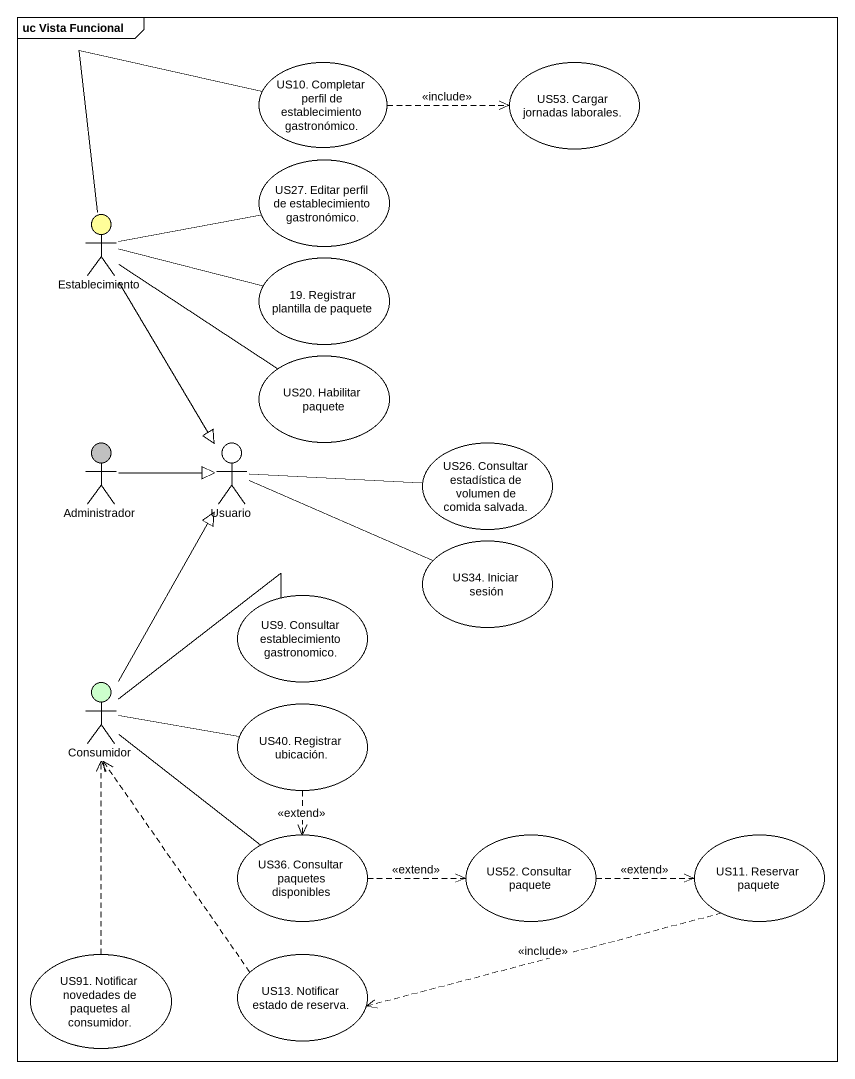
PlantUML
@startuml
mainframe uc Vista Funcional
usecase "US10. Completar perfil de establecimiento gastronómico." as US10_Completar_perfil_de #FFFFFF
usecase "US53. Cargar jornadas laborales." as US53_Cargar_jornadas #FFFFFF
usecase "US27. Editar perfil de establecimiento gastronómico." as US27_Editar_perfil_de #FFFFFF
actor Establecimiento #FFFE99
usecase "19. Registrar plantilla de paquete" as u19_Registrar_plantilla_de #FFFFFF
usecase "US20. Habilitar paquete" as US20_Habilitar_paquete #FFFFFF
actor Administrador #C0C0C0
actor Usuario #FFFFFF
usecase "US26. Consultar estadística de volumen de comida salvada." as US26_Consultar_estadística #FFFFFF
usecase "US34. Iniciar sesión" as US34_Iniciar_sesión #FFFFFF
usecase "US9. Consultar establecimiento gastronomico." as US9_Consultar #FFFFFF
actor Consumidor #CCFFCC
usecase "US40. Registrar ubicación." as US40_Registrar_ubicación #FFFFFF
usecase "US36. Consultar paquetes disponibles" as US36_Consultar_paquetes #FFFFFF
usecase "US52. Consultar paquete" as US52_Consultar_paquete #FFFFFF
usecase "US11. Reservar paquete" as US11_Reservar_paquete #FFFFFF
usecase "US91. Notificar novedades de paquetes al consumidor." as US91_Notificar_novedades_de #FFFFFF
usecase "US13. Notificar estado de reserva." as US13_Notificar_estado_de #FFFFFF
US10_Completar_perfil_de .right.> US53_Cargar_jornadas : <<include>>
Establecimiento -up- US10_Completar_perfil_de
Establecimiento -right- US27_Editar_perfil_de
Establecimiento -right- u19_Registrar_plantilla_de
Establecimiento -right- US20_Habilitar_paquete
Establecimiento --|> Usuario
Administrador -right-|> Usuario
Usuario -right- US26_Consultar_estadística
Usuario -right- US34_Iniciar_sesión
Consumidor -up-|> Usuario
Consumidor -right- US9_Consultar
Consumidor -right- US40_Registrar_ubicación
Consumidor -- US36_Consultar_paquetes
US40_Registrar_ubicación ..> US36_Consultar_paquetes : <<extend>>
US36_Consultar_paquetes .right.> US52_Consultar_paquete : <<extend>>
US52_Consultar_paquete .right.> US11_Reservar_paquete : <<extend>>
US11_Reservar_paquete .left.> US13_Notificar_estado_de : <<include>>
US91_Notificar_novedades_de .up.> Consumidor
US13_Notificar_estado_de .up.> Consumidor
@enduml
